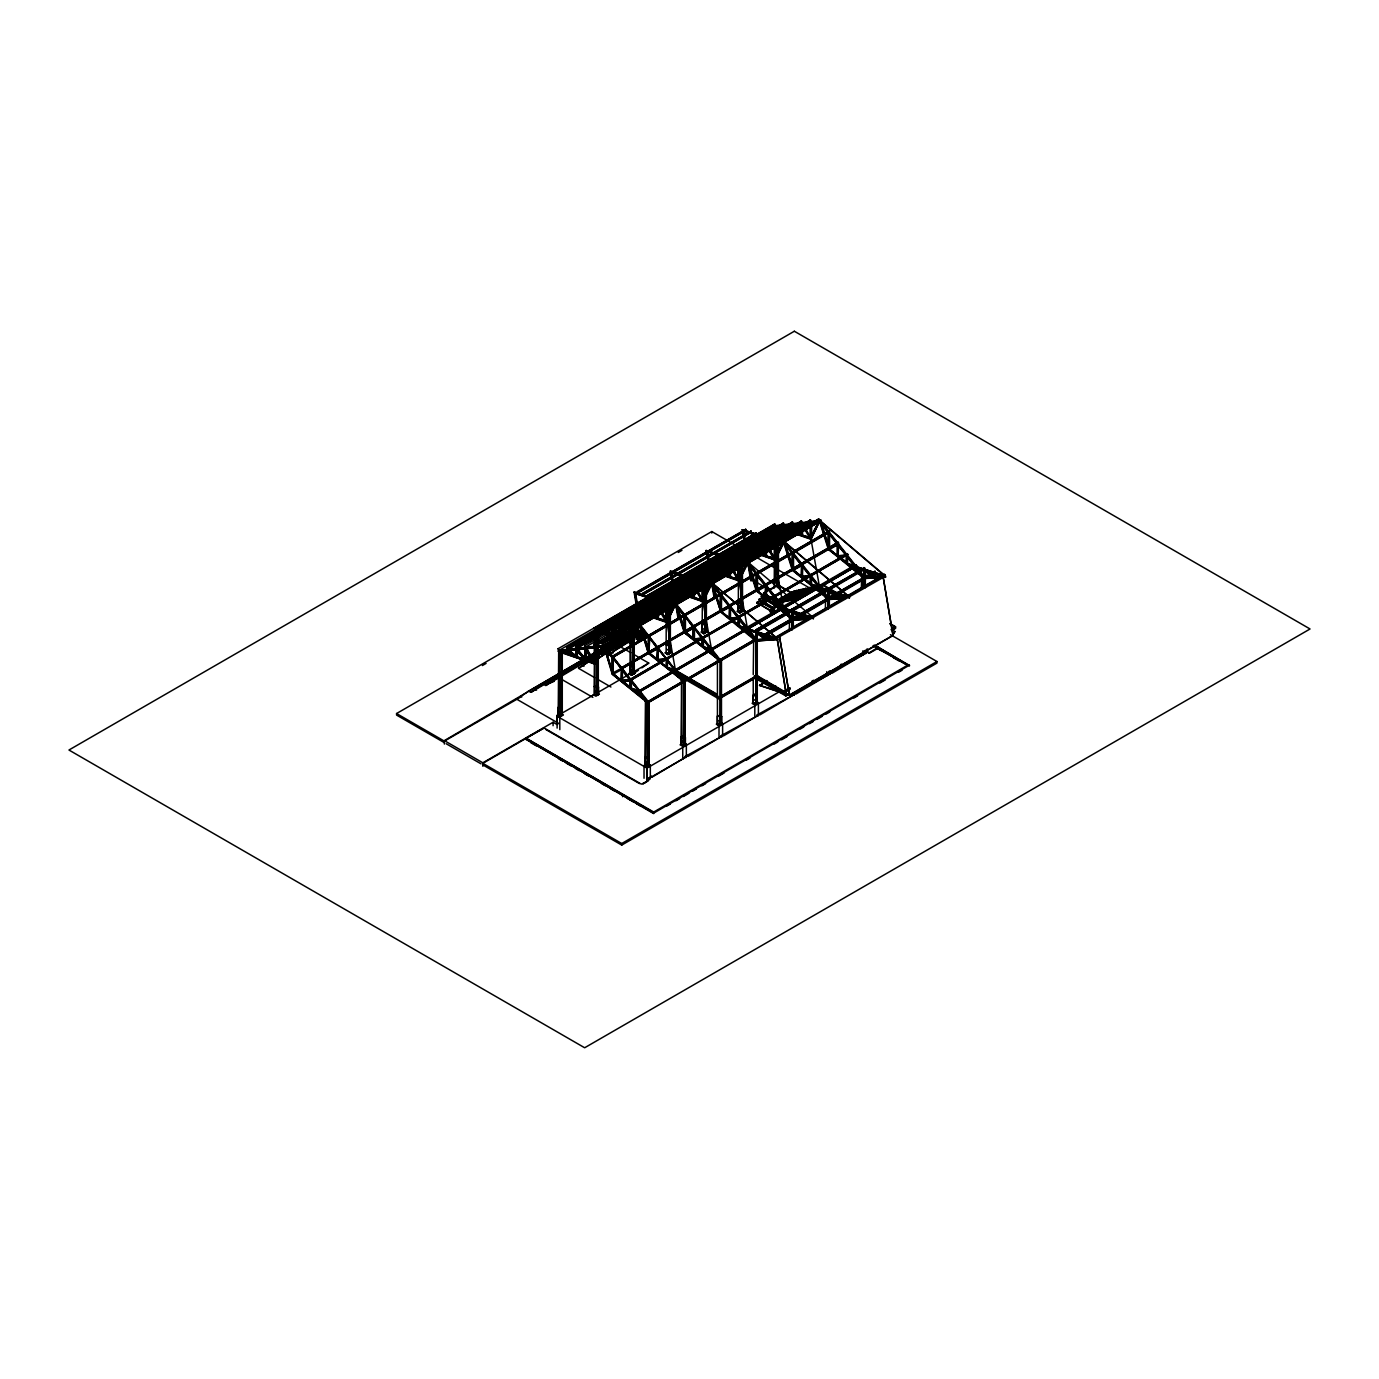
<?xml version="1.0" encoding="UTF-8"?>
<svg xmlns="http://www.w3.org/2000/svg" width="1379" height="1379" viewBox="0 0 1379 1379"><rect width="100%" height="100%" fill="white"/><g stroke="black" fill="none" stroke-linecap="round" stroke-linejoin="round"><path stroke-width="1.5" d="M594.935 661.265L602.502 646.665L594.935 661.265L594.935 647.734L602.502 646.665M594.487 663.454L603.037 646.199L567.476 650.302L567.476 654.215L594.487 663.454L594.487 647.182M703.014 567.286L558.461 650.733L558.96 651.836L594.797 664.092L603.95 645.286L648.975 702.48L648.027 703.273L648.975 702.48M594.797 664.092L603.95 645.286L558.736 650.354L558.081 648.733L774.343 524.175L775.601 525.727M631.41 640.201L638.081 626.118M632.306 638.408L637.632 627.652M638.115 627.307L630.513 642.648L612.5 636.495L612.5 628.462M596.969 631.72L630.824 643.286L639.511 625.773L638.856 622.774L602.209 643.648L602.864 645.269M630.824 643.286L639.977 624.48L685.001 682.484L648.216 653.318L639.977 625.514L648.664 653.06L682.881 680.881M667.436 609.742L666.988 619.671L674.107 605.312M668.332 617.602L673.659 606.846M648.526 607.674L648.526 615.689L666.54 621.843L674.141 606.519M632.995 610.914L666.85 622.481L675.538 603.933L720.579 661.144L720.579 724.578L717.873 723.01M666.85 622.481L676.003 603.674L721.027 660.886L721.027 724.32M709.685 586.058L703.014 598.865L710.581 584.265M711.116 583.8L702.566 601.054L702.566 567.545L745.556 562.58M669.022 590.126L702.876 601.692L711.564 583.145L747.677 628.996L777.497 638.408L748.125 628.738L712.029 582.886L720.717 611.466L752.934 637.65M702.876 601.692L711.15 585.661M745.711 565.252L739.041 578.06L746.608 563.459M747.142 562.994L738.592 580.249L738.592 563.994M705.048 569.32L738.903 580.887L747.59 562.339L784.151 608.363L784.806 607.484L784.186 606.708L778.135 610.69M738.903 580.887L747.177 564.856M781.738 544.446L775.067 557.271L782.634 542.654M783.169 542.206L774.619 559.443L774.619 543.188M738.368 563.908L738.368 547.135L774.929 560.098L783.617 542.568L782.445 539.878M774.929 560.098L784.082 542.309L792.149 567.889M816.885 525.451L811.093 536.465L818.661 521.865M819.195 521.4L810.645 538.655L810.645 522.382M817.609 520.969L774.619 526.761L810.955 539.292L819.643 520.745L855.756 566.597L885.577 576.008L855.635 566.355L821.401 586.109M810.955 539.292L820.109 520.486L639.511 624.739L638.236 622.843M765.759 596.228L765.759 594.418M776.98 602.951L777.653 601.278M758.64 605.191L758.64 603.554L758.553 605.312L766.448 594.418M766.896 594.677L759.002 605.571L759.002 603.761M761.88 602.623L766.793 595.831M778.239 601.227L770.361 612.121L770.361 610.311M774.188 607.708L770.809 612.379L770.809 610.569M772.447 611.121L774.912 607.725M604.261 645.855L604.916 644.976M821.281 520.693L604.571 646.251L821.281 520.693L820.66 519.917L603.485 645.2L602.209 643.648M829.227 530.777L612.517 656.335L829.227 530.777L829.193 532.449L613.121 657.111L829.848 531.57M612.81 656.732L613.465 655.852M639.89 624.79L640.632 623.791L640.511 625.566M640.201 625.187L640.839 624.308M838.846 543.016L622.136 668.556L838.191 543.878L838.225 542.223L621.515 667.764L657.542 646.975M621.826 668.16L622.481 667.281M648.44 635.65L649.181 634.65L649.802 635.443L648.975 652.784L657.99 660.11L658.197 646.096L657.455 647.096L838.225 542.223M648.751 636.047L649.406 635.167M676.227 604.381L676.865 603.502M847.24 553.668L630.531 679.209L847.24 553.668L847.861 554.444L631.134 680.002L667.815 658.317L667.195 657.542L666.453 658.541M630.824 679.606L631.479 678.727M657.766 647.492L658.404 646.613M684.777 615.241L685.432 614.379M712.253 583.576L712.891 582.714M856.859 565.89L640.149 691.431L856.859 565.89L856.238 565.097L639.528 690.655L748.159 627.497L748.78 628.29L747.521 628.376M639.839 691.034L640.494 690.172M666.764 658.921L667.419 658.059M667.815 658.317L666.988 667.436M693.792 626.687L694.43 625.807M720.803 594.452L721.458 593.573M747.97 562.391L748.607 561.512L748.59 563.166M748.28 562.787L748.918 561.908M756.83 703.393L756.726 638.374L648.078 701.515L684.105 680.726M648.389 701.911L649.044 701.032M757.33 639.149L648.699 702.307L757.278 639.684L757.278 703.135M675.469 669.97L676.21 668.97L676.072 670.763M676.417 669.487L675.779 670.366L717.201 694.292M702.79 638.132L703.445 637.253M729.819 605.881L730.456 605.019M756.519 573.25L757.174 572.388L757.14 574.043M756.83 573.647L757.485 572.768M784.306 541.981L784.944 541.102M684.329 681.243L684.984 680.364M684.639 681.622L684.76 679.847L684.018 680.847L756.726 638.374M711.495 649.181L712.753 649.078L711.495 649.181L702.79 600.916M711.805 649.561L712.443 648.699M738.816 617.327L739.472 616.447M765.535 584.696L766.172 583.817L766.138 585.489M765.828 585.092L766.483 584.213M792.856 552.858L793.511 551.979M605.226 645.372L603.95 645.458L820.66 519.917M720.355 660.438L721.01 659.558M747.814 628.772L748.469 627.893M774.533 596.142L775.188 595.263L775.153 596.917M774.843 596.521L775.498 595.659M801.854 564.287L802.509 563.408M784.496 607.088L783.841 607.967L783.668 606.501M810.869 575.732L811.524 574.853M819.574 586.782L820.833 586.696L814.162 589.902M819.867 587.178L820.522 586.299M821.367 585.73L856.238 565.097M444.366 744.074L444.366 740.609L630.203 631.927M526.95 692.241L520.952 696.395L521.848 696.912M528.433 690.689L531.139 692.241L543.136 683.932L595.004 653.991M531.139 692.241L582.059 661.989M543.136 683.932L545.843 685.484L557.857 677.175L594.952 655.749M545.843 685.484L594.97 656.266M554.272 681.312L550.376 682.881M594.745 677.675L578.559 668.332L594.194 657.921M578.559 668.332L590.591 660.507M598.417 658.007L630.375 638.753M597.797 658.955L605.312 653.749L606.208 654.267M605.295 653.25L607.984 654.801L628.755 641.425M614.017 651.147L628.755 641.942M635.029 672.59L638.46 670.228M641.89 667.85L648.751 663.092L634.374 654.784M444.366 742.678L396.566 715.08L396.566 713.529L711.805 531.536L737.851 546.567M482.374 665.557L486.097 663.402M678.227 552.479L681.95 550.324M639.253 622.774L634.081 592.056L666.988 602.485M672.176 583.541L670.556 571.009L703.014 581.679M711.305 581.162L706.134 550.462L739.041 560.874M747.332 560.374L742.161 529.674L756.812 534.069M637.305 591.643L745.815 529.398L746.005 530.519L637.925 592.918L637.305 591.643L637.494 592.78L745.574 530.381L745.384 529.26M642.855 639.287L635.15 593.487L667.177 603.606M637.736 591.798L745.815 529.398M642.58 593.384L751.107 531.139L751.296 532.26L643.217 594.659L642.58 593.384L642.769 594.521L750.848 532.122L750.659 530.984M643.028 593.539L751.107 531.139M647.871 595.125L756.381 532.88L756.571 534.001L648.492 596.4L647.871 595.125L648.061 596.245L661.11 588.73M648.302 595.263L756.381 532.88M664.833 586.575L670.418 583.334M674.141 581.197L687.19 573.664M690.913 571.509L696.516 568.286M700.239 566.131L705.824 562.908M709.547 560.753L722.596 553.22M726.319 551.066L741.23 542.464M744.953 540.309L756.14 533.845L755.951 532.725M774.946 524.106L594.211 628.169M704.738 566.355L739.041 546.48L782.031 541.516M740.764 545.55L775.067 525.675L818.057 520.71M560.943 716.132L558.236 714.563L558.685 650.871L561.391 652.422L561.391 715.873M558.909 650.474L558.685 714.305L559.581 650.354L562.287 651.905L562.287 715.339M594.263 630.324L596.969 631.892L596.969 695.326L594.073 693.878L594.711 630.065L597.417 631.634L597.417 654.697M594.418 627.91L595.159 629.755L775.739 525.554M558.461 651.56L558.96 651.836M653.336 597.986L653.146 596.866L666.195 589.333M669.918 587.178L761.673 534.604L761.863 535.741L743.229 546.498M653.146 596.866L666.643 589.471M670.366 587.333L702.049 569.044M703.514 568.389L702.566 568.355M705.772 566.89L761.673 534.604M566.648 647.751L602.675 626.945L604.019 628.738L784.151 524.744L783.513 523.106L566.648 647.751L567.286 649.371L603.933 628.496L567.907 649.302L567.252 647.682M783.513 523.106L602.761 627.186M561.391 651.612L567.476 650.698L561.391 651.612L567.476 653.267L561.856 651.353M635.771 610.397L639.511 611.673L633.909 609.759M666.833 590.608L653.784 598.141L653.594 597.004M671.797 589.591L675.538 590.867L669.935 588.954M670.556 588.454L702.239 570.165M705.496 568.407L711.564 567.51L705.962 568.148L711.564 570.079L705.496 568.407L737.644 549.721M741.523 547.618L747.142 549.531L741.523 547.618L747.59 546.705L747.142 549.531M777.997 526.554C794.752 531.294 767.948 526.347 781.755 526.123M559.581 706.513L558.064 707.393L558.064 714.667L560.753 716.235L561.391 652.422M559.133 650.612L562.287 651.905M595.159 629.807L598.314 631.117M774.395 541.016L774.395 526.33L777.549 527.64L777.549 586.368M605.209 627.773L639.442 608.001L638.787 606.381L640.046 607.932M641.235 606.967L783.548 524.813L782.893 523.175M633.444 610.018L639.511 609.104L635.771 609.535M777.549 526.812L783.617 525.899M666.074 595.418L658.628 599.727L658.438 598.607L665.885 594.297M669.608 592.143L710.616 568.476M714.339 566.321L746.022 548.032M749.745 545.877L766.517 536.207L767.138 537.465M567.924 651.181L567.924 653.836L567.924 651.181L574.491 655.663L569.906 652.112M568.734 650.767L576.474 649.664L568.734 650.767L576.474 656.163L569.182 650.509M575.646 646.717L611.673 625.911L613.034 627.686L793.166 523.692L792.511 522.072L575.646 646.717L576.301 648.337L612.948 627.462L576.922 648.268L576.267 646.63M646.544 614.069L639.977 612.242L640.425 609.328M640.787 609.173L648.526 608.07L640.787 609.173L648.526 614.551L642.7 610.035M658.438 598.607L666.333 594.435M670.056 592.298L701.739 574.009M705.462 571.854L748.504 546.929M748.866 546.773L756.157 552.427L748.866 546.773L756.606 545.67L756.157 552.427M752.055 544.946L766.948 536.345M790.65 530.881L784.082 529.036L784.53 526.123M786.806 526.83L792.632 531.363L785.341 525.709M792.511 522.072L611.759 626.135M673.538 591.126L679.123 587.885M682.846 585.747L694.033 579.283M707.065 571.751L710.806 569.596M721.975 563.149L727.578 559.926M733.163 556.702L736.886 554.548M759.243 541.637L766.707 537.327L766.517 536.207M666.522 595.573L659.059 599.865L658.869 598.745M670.246 593.418L679.554 588.04M683.294 585.885L688.879 582.662M692.603 580.507L701.928 575.129M709.375 570.82L713.098 568.665M716.839 566.528L729.87 558.995M735.472 555.754L739.196 553.617M742.919 551.462L748.504 548.239M752.244 546.084L757.829 542.861M761.553 540.706L765.276 538.551M614.224 626.721L648.44 606.967L647.785 605.347L649.061 606.898M650.25 605.933L684.467 586.161L683.812 584.541L685.087 586.092M686.277 585.127L720.493 565.373L719.838 563.735L721.114 565.287M722.303 564.321L756.519 544.567L755.864 542.947L757.14 544.498M758.329 543.533L792.546 523.761L791.891 522.141M603.95 633.047L610.07 635.133L603.95 630.375L603.95 633.047L607.449 633.823M713.288 567.303L720.131 573.216L712.84 567.562L720.579 566.459L716.942 566.89M784.892 525.968L792.632 524.865L788.995 525.278M577.37 649.768L585.489 648.63L577.37 649.768L585.489 658.955L577.818 649.509M621.498 638.167L613.845 628.703M657.524 617.361L649.871 607.915M693.551 585.834L693.103 596.814L685.897 587.109M729.577 575.767L721.924 566.304M765.604 554.961L757.95 545.515M793.528 524.968L801.63 523.83L793.528 524.968L801.63 534.156M576.922 650.423L584.662 659.145L576.922 656.921L576.922 650.423L584.213 659.403M621.326 626.497L585.299 647.285L584.662 645.665L801.527 521.038L802.164 522.658L622.032 626.652L620.688 624.877M801.527 521.038L620.774 625.101M671.607 596.176L677.21 592.953M680.933 590.798L703.29 577.887M707.013 575.732L712.615 572.509M716.339 570.354L720.062 568.217M738.696 557.444L723.785 566.062L729.129 565.683L721.476 566.562M742.419 555.306L755.468 547.773M759.191 545.619L771.792 537.948M667.643 599.313L663.902 601.468L663.713 600.33L664.35 601.606M671.366 597.159L676.951 593.935M688.138 587.471L712.357 573.492M723.544 567.045L755.209 548.756M758.95 546.601L764.535 543.378M768.258 541.223L771.981 539.068M669.935 598.383L677.399 594.073M686.708 588.695L714.667 572.561M723.975 567.183L772.43 539.206M623.222 625.687L657.455 605.933L656.8 604.295L658.059 605.846M659.248 604.881L693.482 585.127L692.827 583.507L694.085 585.058M695.275 584.093L729.508 564.321L728.853 562.701L730.112 564.252M731.301 563.287L765.535 543.533L764.88 541.895L766.138 543.447M767.327 542.481L801.561 522.727L800.906 521.107M613.396 628.962L621.498 627.824M649.423 608.173L657.524 607.019L651.784 607.691M586.213 648.751L594.487 647.578L586.213 648.751L594.487 661.713L586.661 648.492M593.659 644.631L629.686 623.825L631.048 625.618L811.18 521.624L810.524 519.986L593.659 644.631L594.315 646.251L630.961 625.376M658.266 607.139L666.54 605.984L658.266 607.139L666.54 620.102L658.714 606.881M682.122 593.539L676.003 588.781L676.003 591.436L682.571 593.28M695.723 587.747L702.118 599.572L694.74 586.092M718.149 572.733L712.029 567.976L712.029 570.647L718.597 572.475L713.994 568.906M731.749 566.941L738.144 578.766L730.767 565.287M754.175 551.928L748.056 547.187L748.056 549.842L754.623 551.669L750.021 548.118M767.775 546.136L774.171 557.961L766.793 544.481M802.819 523.692L810.645 522.779L804.784 523.468M585.937 649.716L594.004 662.334L585.937 659.989L585.937 649.716L593.556 662.592M621.963 628.91L621.963 639.201L621.963 628.91L629.582 641.804L622.239 627.945L630.513 626.79M810.524 519.986L629.772 624.066M612.052 635.616L612.5 628.858L604.76 629.962L612.052 635.616L606.674 630.841M684.105 594.021L684.553 587.264L676.813 588.368L684.105 594.021L677.261 588.109M738.506 563.287L737.851 561.667L739.127 563.218L594.935 646.182L594.28 644.562M742.109 561.201L774.533 542.481L773.878 540.861L775.153 542.412M776.343 541.447L810.559 521.693L809.904 520.055M576.922 656.921L584.662 659.145M620.688 638.356L612.948 629.617L612.948 636.115L613.396 630.979M694.292 586.351L702.566 585.179M730.318 565.545L738.592 564.39M666.988 619.671L667.436 605.881M703.014 598.865L703.462 585.075M739.041 578.06L739.489 564.287M775.067 557.271L775.515 543.481M811.093 536.465L811.541 522.675M602.83 643.562L818.471 519.073L819.729 520.624L818.471 519.073M819.092 519.004L638.339 623.067M610.07 641.097L613.672 639.029M559.908 673.038L528.45 691.189L529.346 691.706M563.597 670.901L582.11 660.213M587.661 657.007L595.056 652.732M598.762 650.612L602.451 648.475M606.157 646.337L611.707 643.131M615.413 640.994L619.102 638.856M626.514 634.581L630.203 632.444M656.714 617.551L648.975 608.811L648.975 615.31M764.793 555.151L757.054 546.429L757.054 552.927M800.82 534.345L793.08 525.623L793.08 532.122M520.952 696.912L444.366 741.126L396.566 713.529M598.71 651.836L630.203 633.668M585.765 659.851L595.021 654.491M602.416 650.216L630.203 634.185M648.526 650.078L640.959 627.79L647.337 635.047M683.363 614.258L676.986 606.984L684.105 616.017L684.553 629.289M720.131 608.742L720.579 594.952L720.131 608.742L713.012 586.178L719.39 593.453M749.486 565.131L756.157 574.422L756.157 587.937L756.606 574.164L749.486 565.131L755.951 585.627M792.632 555.289L792.184 567.148L785.065 544.584L792.632 553.358M821.091 523.779L828.658 532.57L828.21 546.343L821.091 523.779L828.21 532.828L828.21 546.343M585.937 659.989L594.004 662.334M657.99 618.395L666.057 620.74L657.99 618.395L657.99 608.105L665.609 620.998M694.016 597.59L702.083 599.934L694.016 597.59L694.016 587.316L701.635 600.21M730.043 576.801L738.11 579.146L730.043 576.801L730.043 566.51L737.662 579.404M766.069 555.996L774.136 558.34L766.069 555.996L766.069 545.705L773.688 558.598M802.095 535.19L810.162 537.551L802.095 535.19L802.095 526.968M600.52 652.543L630.186 635.409M600.52 653.043L604.226 650.905M607.949 648.768L630.203 635.926M599.606 654.784L630.341 637.046M601.434 654.249L628.531 638.615M608.897 651.681L625.015 642.373M630.065 641.166L622.687 627.686M607.984 654.801L613.414 652.715M637.598 640.356L640.752 638.529L639.856 640.442M640.718 640.252L635.753 637.391L640.718 640.252L700.342 605.829M705.927 602.589L737.61 584.3M741.333 582.145L748.797 577.853L768.93 589.471M612.052 657.611L605.381 648.32L612.052 671.142L612.052 657.611L604.933 648.578M648.078 650.336L648.526 636.564L648.526 648.147M684.105 616.017L684.553 627.359M613.396 658.507L621.222 668.436L613.396 658.507L612.948 672.883L621.222 668.436M649.423 637.701L656.8 647.889M721.027 596.366L728.853 606.295L721.027 610.483L721.476 596.107L729.301 606.036L721.476 610.225L721.476 596.107M765.328 585.23L757.054 589.695L757.054 575.56L764.018 583.576M793.08 554.772L800.906 564.701L793.08 568.889L793.08 554.772L800.044 562.787M829.107 533.966L836.932 543.895L829.107 548.084L829.107 533.966L836.07 541.981M612.638 673.866L603.95 646.303L612.19 674.124L646.854 701.687M675.538 604.967L684.243 632.53L718.907 660.076M711.564 584.162L720.717 611.466M783.617 542.568L792.322 570.13L826.59 597.366M819.643 521.762L828.348 549.325L838.449 556.926M613.431 674.072L621.05 680.278L613.431 674.072L621.498 669.729L621.05 680.278M693.551 628.134L685.484 632.478L693.551 628.134L693.103 638.667L693.103 628.393M721.51 611.673L729.129 617.878L721.51 611.673L729.577 607.329L729.577 617.62M757.536 590.867L765.155 597.073L757.536 590.867L765.604 586.523L765.604 596.814M793.563 570.079L801.182 576.284L793.563 570.079L801.63 565.735L801.63 576.008M829.589 549.273L837.208 555.478L829.589 549.273L837.656 544.929L837.656 555.22M657.524 648.923L657.076 659.472L657.524 648.923L649.457 653.267L657.524 659.214M729.577 607.329L729.129 617.878M765.604 586.523L765.155 597.073M801.63 565.735L801.182 576.284M621.963 680.916L622.412 669.935L630.065 679.675L621.963 680.536L630.065 679.675M658.438 649.147L666.091 658.869L658.438 649.147L657.99 659.731L665.643 659.145M694.464 628.341L701.67 638.339L694.016 638.942L702.118 638.081L694.464 628.341L694.464 638.684M730.043 607.811L738.144 617.275L730.043 618.137L730.043 607.811L737.696 617.533L730.043 618.137M766.069 587.006L773.722 596.745L766.069 597.331L766.517 586.747M802.095 566.2L809.749 575.939L802.095 576.543L802.544 565.942M838.122 545.412L846.223 554.875L838.122 555.737L838.122 545.412L845.775 555.134M594.073 686.587L595.159 685.966M666.126 644.993L667.212 644.372L669.022 646.441L668.832 653.836L666.126 652.267L666.316 588.73M774.205 582.593L775.739 581.714M559.857 707.393L560.943 708.84L558.96 706.875M596.521 686.225L597.865 687.535L595.607 685.708L596.969 685.966M631.685 665.661L632.771 667.126L630.789 665.143M632.771 665.04L633.22 666.867L631.858 664.523M667.04 644.476L668.108 644.889M669.022 644.372L669.47 646.182L668.108 643.855M703.066 623.67L705.048 625.652L704.859 633.03M704.6 623.825L705.945 625.135L703.686 623.308L705.048 623.567M705.496 623.308L706.565 624.773L704.6 622.791M739.989 603.399L741.075 604.847L739.092 602.882M741.695 602.399L742.419 604.071L740.799 601.882M776.636 581.197L778.618 583.162L778.618 586.799M633.392 664.678L634.288 666.229L633.22 664.781M598.503 687.156L597.417 685.708L598.503 687.156L598.503 694.447M670.539 645.562L669.47 644.114L670.539 645.562L670.539 652.853M776.911 584.162L775.119 582.076M778.618 583.162L777.549 581.714M763.501 593.125L778.446 602.278L763.501 593.125L777.911 584.799L791.201 592.47M558.685 711.702L561.391 713.271M594.711 690.913L597.417 692.465M630.513 669.987L633.22 671.539M666.764 649.302L669.47 650.871M702.79 628.514L707.513 631.703L704.824 629.944M770.706 589.488L777.911 585.317L789.529 592.039M761.242 596.245L763.949 594.677L778.894 603.312L776.187 605.398L761.242 596.245L776.187 604.864L778.894 603.312M631.858 665.557L629.875 665.661L629.875 672.935L632.771 674.4M610.69 635.874L603.485 633.409L603.485 629.513L630.513 626.394L630.961 672.314M595.159 693.241L594.711 630.065M666.126 652.267L669.022 653.732L669.022 609.173M704.135 624.084L702.152 624.187L702.152 631.479L702.342 601.503M703.238 630.858L705.496 632.668L705.496 569.234M740.161 603.295L738.179 603.399L738.179 610.673L741.075 612.138M741.523 609.277L738.368 607.967M758.984 599.348L773.947 607.984L776.636 606.415L773.947 608.501L758.984 599.348L761.691 597.797L774.981 605.467M562.391 712.943L593.625 694.913M597.314 692.792L630.375 673.693M634.047 671.573L648.751 663.092M758.984 599.865L761.691 598.314L765.017 600.227M756.743 602.468L759.45 600.899L774.395 609.535L771.688 611.621L756.743 602.468L771.688 611.104L774.395 609.535M631.634 675.055L635.236 672.969L631.634 675.262L628.945 673.486L631.634 675.262M756.743 602.985L759.45 601.416L774.395 610.052M766.069 597.331L774.171 596.486L767.793 588.368M802.095 576.543L810.197 575.681L803.819 567.562M838.122 555.737L838.57 545.153M593.142 694.62L595.831 696.188L599.434 694.102M667.884 654.594L665.195 652.819L667.884 654.594L671.487 652.508M703.911 633.788L701.221 632.013L703.911 633.788L707.513 631.496M739.937 612.983L737.248 611.225L739.937 612.983L743.54 610.914M622.774 681.674L630.513 680.83L630.065 687.604L622.774 681.674L630.513 680.83M675.538 671.194L668.97 669.143L675.538 671.194L675.089 674.124L658.8 660.869L666.091 666.798L666.54 660.041L666.54 666.54M694.826 640.063L702.566 639.235L702.118 645.993L694.826 640.063L702.566 639.235M738.592 620.067L738.144 625.204L731.301 619.016M774.619 599.262L774.171 604.398L767.327 598.21M805.181 577.267L810.645 576.836L810.645 583.334L803.354 577.405M841.207 556.461L846.672 556.047L846.672 562.546L839.38 556.616M444.366 740.609L482.84 762.811L553.082 722.251L556.892 724.44L558.685 723.406L516.418 699.015M525.158 739.42L526.054 738.11L653.698 812.593M651.009 776.187L651.905 777.222L686.121 756.95L651.905 776.705L651.009 776.187C647.027 780.083 652.474 779.221 641.338 784.134L544.067 727.974L526.054 738.368L653.698 812.059L907.692 665.161L877.509 648.526M847.861 554.444L667.729 658.438L667.108 657.662M730.853 619.274L738.592 618.447L734.938 618.723M802.906 577.68L810.645 576.836M838.932 556.875L846.672 556.047M631.41 681.381L638.701 690.638L632.633 682.933M667.436 660.575L674.279 670.091L666.988 667.333L674.727 669.832L667.436 660.575L667.436 667.074M717.649 658.628L712.478 651.216L718.097 658.352L703.014 646.63L710.754 649.044L703.462 639.787L710.306 649.302L703.014 646.544L703.014 638.598M739.041 619.24L746.78 628.238L739.041 625.738L739.041 619.24L746.332 628.496L739.041 625.738M775.067 598.452L782.358 607.691L775.067 604.933L775.515 598.176L781.583 605.898M811.093 577.646L818.833 586.644L811.093 584.144L811.093 577.646L818.385 586.902L811.093 584.144M847.12 556.84L854.859 565.838L847.12 563.339L847.12 556.84L854.411 566.097L847.12 563.339M777.911 599.727L780.6 601.813L777.911 599.727L792.408 591.884M777.911 600.261L790.598 592.936M780.152 599.227L794.649 590.85L780.152 599.227L782.858 601.296L780.152 599.744M782.41 598.71L796.907 590.333L782.41 599.227L785.116 600.796L782.41 598.71L782.427 600.779M784.668 598.193L799.165 589.816L784.668 598.71L787.357 600.279L784.668 598.193L784.582 600.33M786.909 597.676L789.615 599.762L786.909 597.676L801.406 589.316L786.375 598.452M638.701 690.638L630.961 688.138L612.948 673.59L604.398 646.458L629.669 678.571M775.067 604.933L780.979 606.743M789.167 597.159L803.664 588.799L789.167 597.159L791.874 599.244L789.167 597.693M791.408 596.659L794.114 598.727L791.408 596.659L805.922 588.281L808.611 589.85M791.408 597.176L805.922 588.281M793.666 596.142L796.372 598.227L793.666 596.142L808.163 588.281M793.666 596.659L810.421 587.247L795.924 595.625L798.613 597.71L795.924 596.142M632.944 689.948L639.511 691.999L639.063 694.913L632.944 689.948L639.511 691.999M710.047 649.819L704.997 648.337L711.564 650.405L711.116 653.318L711.116 650.664M741.023 627.548C751.986 628.376 747.901 637.753 741.471 627.29M777.049 606.743L783.617 608.811L783.617 611.466L777.049 606.743L780.566 607.639M813.076 585.954L819.643 588.006L819.643 590.66L813.076 585.954L816.592 586.851M849.55 564.89C867.822 578.663 839.863 560.495 852.618 566.045M798.165 595.107L812.662 586.747L798.165 595.107L800.871 597.193L798.165 595.625M804.491 593.453L817.178 585.61L800.423 595.125L813.11 587.282M747.28 627.169L748.263 628.979L747.28 627.169L855.359 564.787L856.325 566.579L855.601 565.976M749.314 627.342L774.533 612.776M785.341 606.536L810.559 591.97M749.349 627.721L783.582 607.949L811.559 616.965M785.375 606.915L810.593 592.349M814.196 590.281L819.609 587.161L847.585 596.159M849.102 565.149L855.669 567.2M640.425 692.827L646.044 699.963L640.425 692.827L640.425 695.395L646.044 699.963M748.056 630.686L754.123 637.563L748.056 633.254L748.056 630.686L753.675 637.822M748.814 630.427L756.157 632.444L748.814 630.427L755.709 639.201L756.157 630.858M784.082 609.88L790.15 616.758L784.082 612.448L784.082 609.88L789.684 617.016M792.184 610.07C799.337 631.858 776.791 603.14 788.736 610.518M820.109 589.092L826.176 595.969L820.109 591.66L820.109 589.092L825.711 596.228M828.21 589.264C835.364 611.052 812.817 582.352 824.763 589.712M856.135 568.286L862.203 575.164L856.135 570.854L856.135 568.286L861.737 575.422M864.237 568.458C871.39 590.246 848.843 561.546 860.789 568.906M675.314 673.745L676.227 673.228M645.596 700.222L640.425 695.395M682.071 679.157L676.003 674.848L676.227 671.142M712.478 651.216L712.029 654.06L712.029 650.043M748.056 633.254L748.504 630.427M784.082 612.448L784.53 609.621M820.109 591.66L826.176 595.969M856.135 570.854L862.203 575.164M755.761 629.962L864.547 567.803L864.805 569.372L756.726 631.772L755.761 629.962L864.547 567.803M756.02 631.548L792.046 610.742L791.787 609.173L792.753 610.966M793.856 609.708L864.099 569.148L863.84 567.562M784.841 609.639L792.184 611.638M820.867 588.833L828.21 590.85M856.893 568.045L864.237 570.044M756.606 633.168L765.638 639.029L756.606 639.753L756.606 633.168L765.19 639.287M794.804 613.327L801.664 618.223L792.632 618.964L793.08 612.104M837.691 597.417L828.658 598.158L828.658 591.557L835.984 596.193M864.909 585.937L864.685 570.768L872.011 575.405M758.898 633.754L766.655 635.891L766.19 638.96L758.898 633.754L766.655 635.891M794.925 612.948L802.681 615.103L802.216 618.154L794.925 612.948L802.681 615.103M830.951 592.16L838.708 594.297L838.242 597.348L830.951 592.16L838.708 594.297M866.977 571.354L874.734 573.492L874.269 576.56L866.977 571.354L874.734 573.492M645.872 757.054L647.854 759.019L647.665 766.414L644.976 764.845L645.596 701.049L648.302 702.601L648.302 766.052L645.596 764.483L645.596 701.049M645.596 764.483L646.492 700.532L649.199 702.083L649.199 765.535M683.881 745.505L681.002 744.057L681.622 680.243L684.329 681.812L684.329 745.246M720.131 724.837L717.425 723.285L717.425 659.834L721.027 661.696L684.243 632.53M718.321 659.317L721.476 660.61L721.476 724.061M753.227 674.572L753.675 638.649L756.381 640.201L756.381 703.652M789.253 630.703L789.702 617.844L792.408 619.412L792.408 627.807M825.28 609.897L825.728 597.055L828.434 598.607L828.434 607.001M826.176 596.797L829.331 598.09M861.306 589.092L861.754 576.25L864.461 577.818L864.461 586.196M766.259 633.409L875.044 571.251L875.303 572.819L767.224 635.219L766.259 633.409L875.044 571.251M756.606 639.753L765.638 639.029M645.148 701.308L648.302 702.601M792.408 619.412L756.295 590.919L747.59 563.373M684.053 682.467L685.001 681.674M720.079 661.661L721.476 660.61M720.269 611.724L755.709 640.994L777.687 639.546L777.101 636.977L786.185 694.585M755.709 640.994L756.726 640.701M766.517 634.995L874.596 572.595M865.133 578.49L863.788 578.594M774.67 638.529L767.103 639.184L767.103 636.443L772.878 637.943M803.13 615.655L810.231 617.999L803.13 618.378L803.578 615.396L808.904 617.154M839.156 594.849L846.258 597.193L839.156 597.59L839.604 594.59L844.931 596.349M875.182 574.06L882.284 576.388L875.182 576.784L875.631 573.785L880.957 575.543M864.685 577.353L873.717 576.629M767.103 639.184L771.102 638.718M803.13 618.378L808.904 617.826M839.156 597.59L844.931 597.021M875.182 576.784L880.957 576.232M776.394 636.753L884.473 574.353L885.766 577.146L864.685 578.542M777.101 636.977L885.18 574.578M893.04 635.288L789.34 695.05L779.359 635.685L883.025 575.922L893.075 635.512L789.495 695.309L759.57 685.466L766.931 680.967M813.524 617.602L813.265 619.016L812.421 615.948L812.696 617.533M885.439 576.163L776.67 638.322M756.606 640.942L777.67 639.391M757.278 675.314L720.803 696.361L720.355 697.671L755.433 677.417M757.726 675.572L720.355 696.619M717.649 695.585L676.227 671.676L675.314 672.194L720.355 698.188L757.726 676.606M677.123 674.796L720.355 699.739L721.251 699.222M759.57 685.466L766.965 681.192M644.976 757.571L646.492 756.692M682.071 736.145L681.002 736.765L681.174 743.953M646.768 757.571L646.044 756.95M682.984 736.662L683.691 738.334L681.898 736.248M683.881 736.145L684.329 737.972L682.984 735.628M753.951 694.654L755.933 696.636L755.744 704.014L753.055 702.445L753.055 695.171L755.02 695.068M755.485 694.809L756.83 696.102L754.572 694.292M718.149 715.58L719.235 715.994L717.252 716.097L717.252 723.389L719.941 724.94L720.131 661.403L717.425 659.834M648.751 758.502L647.406 757.209M649.199 758.243L648.475 756.588M685.225 737.455L684.329 735.886M719.941 717.666L719.045 716.097M721.665 716.666L720.579 715.218L721.665 716.666L721.665 723.958M645.596 761.88L648.302 763.449M681.622 741.092L684.329 742.643M753.675 699.481L756.381 701.049M717.873 720.424L720.579 721.975M644.976 764.845L647.854 766.31L647.854 702.859M682.071 743.419L681.622 680.243M753.055 702.445L755.933 703.911L755.933 640.477L753.227 638.908M644.027 778.273L644.027 765.397L646.717 766.948L650.319 764.88L650.319 777.756M758.398 702.687L754.796 704.772L752.107 703.204L754.796 704.566L758.398 702.48L758.398 715.356M650.319 765.086L646.717 767.172L644.027 765.604M686.346 744.281L682.743 746.367L680.054 744.798M719.907 721.855L722.613 723.613L719.011 725.699L716.304 724.13L719.011 725.492L722.613 723.406L722.613 736.283M556.892 724.44L556.892 716.132L646.958 768.12L780.186 691.207M756.83 675.572L783.841 691.172L789.426 687.949M891.799 628.841L895.523 626.687L895.523 628.255L891.834 630.375M756.83 676.089L783.841 691.689L790.288 687.966M891.799 629.358L895.523 627.204L889.989 624.015M891.386 630.117L895.523 628.255M784.754 692.206C782.807 690.448 787.995 692.844 790.288 689.017M754.192 676.124L785.858 694.413L786.754 693.878L786.754 695.447L785.858 695.964L754.192 677.675M894.833 631.479L893.937 633.564L894.833 631.479L891.11 629.341M811.766 681.295L813.576 680.243M828.882 671.401L829.779 670.883M840.587 664.644L841.483 664.126M864.012 651.129L865.805 650.095M686.121 757.467L685.225 756.433L722.148 736.145L687.931 756.433L687.035 755.382M721.251 735.628L758.174 715.356L723.958 735.628L721.251 735.628L722.148 736.145M757.278 714.822L794.201 694.551L759.984 714.822L757.278 714.822L758.174 715.356M793.304 694.033L830.227 673.745L796.011 694.033L793.304 694.033L794.201 694.551M829.331 673.228L866.253 652.957L832.037 673.228L829.331 673.228L830.227 673.745M865.357 652.422L867.167 651.388L869.408 653.215L867.167 651.905L865.357 652.422L866.253 652.957M869.408 652.681L878.423 647.234L909.485 665.954M643.148 783.617L648.544 780.497M643.028 783.91L646.734 781.772M869.149 653.353L878.423 648.009M909.485 665.161L653.698 813.11L525.158 738.885L482.84 763.328L621.739 843.517L936.962 661.524L936.962 663.092L621.739 845.086L482.84 764.897M666.678 806.129L670.384 803.991M675.951 800.785L679.657 798.648M683.363 796.51L688.914 793.287M692.637 791.15L696.343 789.012M701.894 785.806L705.6 783.668M718.58 776.17L724.13 772.964M746.384 760.122L750.09 757.985M774.188 744.074L777.894 741.919M781.6 739.782L787.15 736.576M800.13 729.095L803.836 726.94M809.404 723.734L813.11 721.596M816.816 719.459L822.367 716.253M826.09 714.098L829.796 711.96M853.877 698.05L857.6 695.912M879.836 683.07L885.387 679.864M898.367 672.366L902.073 670.228M776.791 638.167L710.392 581.473L711.65 583.024M685.001 631.289L693.275 626.842L685.449 616.896L692.827 627.1M782.427 598.969L781.962 601.037M782.048 599.382L781.841 601.054M784.668 600.313L784.582 598.503M784.668 598.676L784.203 600.554M779.79 599.675L780.359 601.227M786.754 598.055L786.84 599.848M771.602 597.417L779.79 602.537L798.51 598.4M788.995 597.745L788.529 599.624M791.081 597.124L791.167 598.917M793.321 598.452L793.321 596.814M788.995 599.382L788.443 597.831L790.598 599.193M795.39 598.021L795.39 596.211M797.648 597.538L797.562 595.745L796.959 597.831M797.648 595.9L797.183 597.779M799.717 597.09L799.717 595.28L799.251 597.348L797.096 595.987M813.145 588.316L812.662 590.384M801.888 594.814L801.492 596.866M779.79 601.503L799.751 597.228M779.79 602.537L800.061 598.21M817.058 521.641L783.617 525.502L783.617 529.415M811.093 522.934L818.212 522.124M781.583 541.775L738.592 546.739L739.092 547.842M783.082 541.499L819.729 587.402L847.137 596.418M781.031 542.447L747.59 546.308L747.59 550.221M757.502 545.774L765.604 544.619L765.155 555.22M766.345 544.757L774.619 543.585L774.171 557.961M775.067 543.74L782.186 542.912M735.765 563.494L702.928 567.39L702.29 565.769L703.549 567.321M739.868 563.028L746.005 562.322M716.977 566.476L742.867 563.494M732.732 565.062L736.645 564.614M739.041 564.545L742.591 564.132M666.988 588.075L709.978 583.11M709.53 583.369L666.54 589.161M706.841 584.3L675.538 587.902L675.538 591.815M669.47 589.212L675.538 588.299L675.089 591.126M685.449 587.368L693.551 586.23L693.103 596.814M703.014 585.334L706.565 584.937M666.126 604.071L666.54 602.744L634.081 592.056M673.952 603.916L630.875 609.001L630.237 607.363L631.496 608.915M673.504 604.174L630.513 609.139L630.513 623.825M670.815 605.088L639.511 608.708L639.511 612.621L646.717 615.086M666.988 606.139L670.539 605.726M635.874 624.946L594.487 630.755L594.935 629.686M599.296 630.599L603.485 629.91L603.037 632.737L597.417 630.806M558.081 648.733L559.357 650.285M584.662 645.665L585.92 647.216M558.461 650.733L603.485 645.544L648.526 703.549M594.935 647.734L602.054 646.923M766.879 598.469L774.619 597.641L774.171 604.398M658.438 659.472L666.091 658.869M658.8 660.869L666.54 660.041M871.58 576.75L865.133 577.094L865.133 570.51M865.133 578.284L877.509 577.611M831.261 597.779L835.553 597.538M831.175 598.969L841.483 598.4M845.172 598.434L828.658 599.555M795.235 618.585L801.664 618.223M792.184 619.929L793.08 620.102M795.149 619.774L805.457 619.205M809.145 619.24L792.632 620.36M760.863 535.414L775.067 540.085L775.257 541.206L767.362 538.603M742.161 529.674L774.619 540.344L774.808 541.464L761.001 536.931M745.66 531.467L755.52 534.724M757.054 535.621L743.229 531.087L744.643 539.413M838.311 591.815L839.277 593.625M706.134 550.462L738.592 561.132M709.633 552.272L721.476 556.168M731.335 559.409L739.23 562.011M721.027 556.427L707.203 551.876L714.908 597.693M724.975 557.719L738.782 562.27M892.92 635.254L882.922 575.888M802.285 612.621L803.25 614.431M783.703 608.208L811.111 617.223M670.108 571.268L702.566 581.938M673.607 573.078L685.449 576.956M689.397 578.266L703.204 582.8M702.756 583.058L671.177 572.681L672.59 581.007M779.359 635.685L789.495 695.309M767.103 636.443L774.205 638.787M635.15 593.487L666.729 603.864M759.536 685.242L789.46 695.085M784.53 528.778L787.581 529.829M793.528 531.863L797.183 533.104M777.549 527.467L793.494 532.915M797.476 534.259L811.404 539.034M748.504 549.583L754.623 551.669M757.502 552.651L761.156 553.91M761.449 555.065L775.377 559.822M712.478 570.389L718.597 572.475M705.496 569.062L739.351 580.628M676.451 591.177L679.502 592.229M703.324 601.434L669.47 589.867L669.47 602.623M640.425 611.983L643.476 613.034M639.425 612.707L667.298 622.222M599.744 631.186L603.485 632.478M622.412 638.942L630.031 641.545M612.948 636.115L620.24 638.615M621.963 639.201L629.582 641.804M595.435 630.772L599.417 632.134M607.381 634.857L631.289 643.028M568.372 653.577L574.491 655.663M567.924 653.836L574.043 655.939M561.391 652.267L595.263 663.833M743.005 627.859L746.073 629.031M638.253 690.896L630.961 688.138L630.961 680.209L639.977 691.637L639.977 695.654M777.549 527.64L774.843 526.071L774.843 540.758M861.306 576.508L864.012 578.077L864.012 586.454M823.47 585.092L843.793 596.831M889.989 623.498L895.523 626.687M823.47 585.61L827.176 587.747M830.865 589.884L843.793 597.348M738.816 546.877L756.606 553.289L756.606 545.274M741.574 548.721L810.421 588.471M890.438 634.668L936.962 661.524M825.28 597.314L827.986 598.865L827.986 609.363M776.825 581.093L777.722 581.61M800.423 594.608L803.13 596.159M874.148 645.027L909.485 665.436M877.509 648.009L907.692 665.436M872.907 645.872L881.06 650.578M893.489 657.749L898.815 660.834M865.357 652.957L866.253 653.474M768.93 598.072L763.949 594.677M772.257 599.986L778.894 603.83M763.156 598.951L763.604 597.572M789.253 618.102L791.96 619.671L791.96 630.151M738.816 610.311L741.523 611.862L741.523 548.428L741.075 561.27M738.179 610.673L740.885 612.242L741.075 565.476M829.331 673.745L830.227 674.262M702.152 631.479L705.048 632.927L705.048 586.282M793.304 694.551L794.201 695.068M755.089 675.607L786.754 693.878M756.95 678.244L786.754 695.447M755.02 694.033L755.933 694.551M648.044 635.822L635.753 629.238M637.512 630.255L646.286 635.323M647.216 637.064L635.753 630.462L640.666 633.806M646.148 638.184L635.753 632.185L639.218 634.702M640.752 638.529L635.753 635.65L640.752 639.063M638.908 640.252L636.202 638.684L636.202 639.563M757.278 715.356L758.174 715.873M717.201 694.809L675.779 670.883L676.227 672.194M683.432 677.382L692.43 682.588M696.033 684.673L714.046 695.068M681.174 680.502L683.881 682.071L683.691 745.608M619.998 646.492L630.772 652.715M620.016 646.992L620.912 647.509M630.513 672.573L633.22 674.141L633.22 627.479M629.875 672.935L632.582 674.503L632.771 627.738M590.574 660.007L593.28 661.575M721.251 736.145L722.148 736.662M646.044 700.791L648.751 702.342L648.751 765.793M558.236 651.129L560.943 652.681M583.093 665.712L583.989 666.229M598.348 679.744L610.931 687.018M594.987 686.07L596.969 688.052L596.779 695.43M557.857 677.175L592.867 697.378M685.225 756.433L686.121 756.95M535.655 689.638L536.552 690.155M559.133 706.772L560.029 707.289M557.116 715.425L559.805 716.994L563.408 714.908M648.302 777.739L650.354 778.928M545.912 729.56L639.511 783.6M525.158 738.627L653.698 813.627M530.743 742.643L536.345 745.867M558.702 758.778L562.425 760.915M566.148 763.07L571.733 766.293M575.457 768.448L579.18 770.602M584.782 773.826L588.505 775.981M601.537 783.513L605.26 785.668M610.863 788.891L614.586 791.046M627.617 798.562L633.599 802.009M636.943 803.94L640.907 806.232M446.175 743.729L481.03 763.845M794.925 596.452L797.096 597.797M792.77 596.917L794.925 598.262L792.856 597.073L792.856 598.71M790.684 597.538L792.649 598.762M784.117 598.762L786.289 600.106M867.425 571.096L874.734 576.301M864.685 570.768L873.269 576.887M831.399 591.901L838.708 597.09M828.658 591.557L837.243 597.693M795.373 612.69L802.681 617.895M792.632 612.362L801.216 618.481M759.364 633.495L766.655 638.701M784.082 526.382L790.201 531.139M639.977 609.587L646.096 614.327M840.845 557.806L846.672 562.546M841.673 559.546L862.616 576.577M828.348 549.325L862.168 576.836M804.819 578.594L810.645 583.334M813.524 585.679L819.643 590.66M792.322 570.13L826.142 597.624M768.792 599.4L774.619 604.14M777.497 606.484L783.617 611.466M784.53 612.19L790.15 616.758M756.743 590.66L777.687 607.691M780.91 610.311L788.96 616.861M732.766 620.188L738.592 624.946M743.005 628.531L747.59 632.254M748.504 632.995L754.123 637.563M685.932 632.22L693.551 638.408M695.275 639.804L702.566 645.734M705.445 648.078L711.564 653.06M712.478 653.784L718.097 658.352M676.451 604.864L685.001 631.996L694.016 639.304L694.016 627.169M669.418 668.884L675.538 673.866M676.451 674.59L680.657 678.02M623.222 681.416L630.513 687.328M633.392 689.69L639.511 694.654M635.46 691.896L639.977 695.55M612.19 674.124L646.406 701.945M819.953 520.521L885.042 575.75M819.798 520.71L884.801 575.888L884.473 574.353M783.927 541.309L849.016 596.555M783.772 541.516L848.774 596.676L849.154 595.383L849.412 596.969M747.901 562.115L812.989 617.344M711.874 582.903L776.963 638.149M795.252 526.278L799.079 531.018M794.752 526.864L798.389 531.346M759.226 547.084L763.052 551.807M758.726 547.653L762.363 552.152M723.199 567.889L727.026 572.613M722.699 568.458L728.767 575.957L721.027 567.217L721.027 573.716M687.173 588.678L693.551 596.555M686.673 589.264L692.741 596.745L685.001 588.023L685.001 594.521M651.147 609.484L654.973 614.207M650.647 610.052L654.284 614.551M615.12 630.289L618.947 635.012M614.62 630.858L618.257 635.357M820.109 520.486L856.204 566.338M857.342 567.769L864.237 576.543M784.082 541.275L820.177 587.144M821.315 588.574L828.21 597.331M785.065 544.584L792.184 553.617L792.184 567.148M784.151 607.932L748.056 562.08L756.123 588.695M785.289 609.38L792.184 618.137M757.054 575.56L764.88 585.506M749.262 630.169L756.157 638.942M713.012 586.178L720.131 595.228M639.511 624.739L684.553 681.933M650.733 639.356L657.249 647.63L648.975 652.077L649.423 639.718M680.933 677.727L676.003 672.28L681.622 679.416M640.959 627.79L648.078 636.822M621.963 670.194L629.617 679.933M803.802 525.347L810.197 537.172L810.197 523.037M803.354 525.606L810.162 537.551M803.181 526.761L809.714 537.81M767.603 547.291L774.136 558.34M733.749 571.768L738.11 579.146M696.636 590.729L700.997 598.107M754.847 695.171L755.744 696.74M703.962 624.187L704.859 625.756M667.936 644.993L668.832 646.561M561.563 706.41L562.477 715.236M782.755 539.844L783.393 541.464M774.343 524.175L774.981 525.795M774.188 540.827L774.843 542.447M765.19 541.861L765.828 543.498M756.175 542.912L756.83 544.533M748.125 545.532L746.866 543.981L747.521 545.601M747.177 543.947L747.814 545.567M746.728 560.632L747.366 562.27M739.575 546.515L738.317 544.964L738.954 546.601M738.61 544.929L739.265 546.567M738.161 561.632L738.816 563.253M729.163 562.666L729.819 564.287M720.148 563.701L720.803 565.338M712.098 566.338L710.84 564.787L711.495 566.407M711.15 564.752L711.805 566.373M710.702 581.438L711.34 583.058M702.601 565.735L703.238 567.355M703.1 584.006L701.825 582.455L702.48 584.093M702.135 582.421L702.79 584.041M693.137 583.472L693.792 585.092M684.122 584.506L684.777 586.127M676.072 587.126L674.814 585.575L675.469 587.213M675.124 585.541L675.779 587.178M674.676 602.244L675.314 603.864M667.522 588.126L666.264 586.575L666.902 588.195M666.574 586.54L667.212 588.161M667.074 604.812L665.798 603.261L666.453 604.881M666.109 603.226L666.764 604.847M657.111 604.261L657.766 605.881M648.096 605.312L648.751 606.932M639.098 606.346L639.753 607.967M638.546 622.808L639.287 624.653M630.548 607.329L631.186 608.949M629.996 623.791L630.737 625.652M620.998 624.842L621.739 626.687M611.983 625.876L612.724 627.721M611.673 625.911L612.414 627.773M602.985 626.911L603.726 628.772M602.675 626.945L603.416 628.807M595.469 629.72L594.108 627.945L594.849 629.789M821.539 523.52L828.658 546.084M820.109 521.503L828.176 547.101M785.513 544.326L792.632 566.89M713.46 585.92L720.579 608.484M677.434 606.726L683.898 627.238M676.003 604.709L684.691 632.254M641.407 627.531L647.871 648.027M640.425 625.652L648.975 652.784M810.869 538.517L819.126 584.73M774.843 559.322L783.1 605.536M738.816 580.128L747.452 628.445M666.764 621.722L675.779 672.142M885.128 576.267L885.318 577.405M855.359 564.787L855.635 566.355M838.656 591.936L838.932 593.504M828.779 590.178L827.814 588.368L828.072 589.936M828.158 588.488L828.434 590.057M820.298 587.385L819.333 585.575L819.609 587.161M819.695 585.696L819.953 587.264M802.63 612.741L802.906 614.31M792.132 609.277L792.408 610.863M784.289 608.191L783.306 606.381L783.582 607.949M761.225 534.466L761.415 535.586M776.756 636.874L786.426 694.551M766.965 633.65L767.224 635.219M766.603 633.53L766.879 635.116M743.677 530.829L745.78 543.309M746.832 549.566L752.089 580.8M746.039 547.739L751.296 578.973M742.953 531.449L745.367 545.774M746.401 551.928L751.227 580.576M748.021 564.459L750.779 580.835M756.468 630.203L756.726 631.772M756.106 630.082L756.381 631.651M747.642 627.29L747.901 628.876M707.651 551.617L709.754 564.114M710.806 570.372L713.271 584.937M713.96 589.109L715.373 597.435M706.927 552.255L709.34 566.579M710.03 570.682L714.512 597.279M711.995 585.265L714.063 597.538M671.625 572.423L673.038 580.749M674.779 591.16L678.296 611.983M673.641 587.264L678.882 618.499M670.556 571.009L672.28 581.248M673.314 587.385L675.727 601.709M676.761 607.846L678.485 618.085M672.866 587.644L675.279 601.968M675.969 606.071L678.037 618.344M635.598 593.229L638.063 607.794M638.753 611.966L643.321 639.029M634.53 591.798L639.701 622.515M640.39 626.6L642.459 638.891M639.942 626.859L642.011 639.149M777.566 601.227L777.566 603.037M765.311 594.159L765.311 595.969L765.397 594.211M895.074 626.945L895.074 627.997M878.423 647.234L878.423 649.044M875.631 573.785L875.631 576.525M874.269 573.75L874.269 576.56M867.167 648.716L867.167 652.577M865.357 587.782L865.357 577.284L862.651 575.732L862.203 588.574M863.788 570.303L863.788 576.801M862.875 650.819L862.875 655.042M861.754 576.25L861.754 588.833M855.221 567.458L855.221 570.113M847.568 556.582L847.568 563.08M846.223 556.306L846.223 562.804M839.604 594.59L839.604 597.314M838.242 594.556L838.242 597.348M837.208 545.188L837.208 555.478M832.847 591.022L832.847 592.056L832.399 590.764M829.555 533.707L829.555 547.825M829.331 600.193L829.331 606.484M829.107 591.298L829.107 597.9M828.882 598.348L828.882 606.743M827.762 591.108L827.762 597.59M826.848 671.607L826.848 675.831M819.195 588.264L819.195 590.919M811.541 524.606L811.541 536.207M811.541 577.387L811.541 583.886M810.197 577.094L810.197 583.593M805.37 596.056L802.681 594.504M803.578 615.396L803.578 618.12M802.544 526.709L802.544 534.931M802.544 568.01L802.544 576.284M802.216 615.362L802.216 618.154M801.63 523.434L801.63 535.569M801.182 524.089L801.182 534.414M793.528 526.985L793.528 530.243M793.528 554.513L793.528 568.631M793.235 596.659L793.235 598.486M793.304 618.895L793.304 627.273M793.08 613.758L793.08 618.688M792.856 619.154L792.856 627.548M792.632 524.468L792.632 532.501M792.184 525.123L792.184 531.622M791.736 611.897L791.736 618.395M788.909 597.59L788.909 599.4M785.858 694.413L785.858 695.964M783.169 526.157L783.169 528.743M783.169 609.07L783.169 611.724M779.256 586.109L779.256 587.126M778.446 527.106L778.446 541.792M778.446 545.998L778.446 585.851M777.997 527.364L777.997 542.05M777.997 546.256L777.997 586.109M777.101 527.898L777.101 584.541M775.739 685.966L775.739 687.001M775.515 547.342L775.515 557.013M775.515 599.813L775.308 606.157M775.067 524.227L775.291 540.499M775.291 559.374L775.291 582.455M775.291 685.708L775.291 686.742M774.843 559.633L774.843 582.714M774.86 604.071L774.86 605.898M774.395 559.891L774.205 588.057M773.067 607.449L773.067 609.259M772.602 607.191L772.602 609.001M770.447 610.363L770.447 612M767.551 636.184L767.551 638.925M766.741 681.812L766.293 680.502L766.293 681.554M766.517 547.515L766.517 555.737M766.517 588.816L766.517 597.073M766.19 636.15L766.19 638.96M765.604 544.222L765.604 556.375M763.518 597.521L763.518 599.348M763.07 597.262L763.07 599.072M761.26 600.641L761.26 602.451M760.812 600.382L760.812 602.192M757.502 547.791L757.502 551.031M757.502 575.302L757.502 589.419M757.054 632.909L757.054 639.494M755.709 632.702L755.709 639.201M754.796 704.566L754.796 717.425M753.227 678.761L753.227 702.342M747.142 629.858L747.142 632.513M742.591 603.968L742.591 611.242L742.419 566.786M742.419 547.911L742.419 562.598M741.971 548.17L741.971 562.856M741.971 567.045L741.971 611.604M739.489 568.148L739.489 577.801M739.489 620.602L739.489 625.48M739.041 545.033L739.041 547.291M738.368 568.114L738.368 610.569M738.144 564.649L738.144 578.766M738.144 618.706L738.144 625.204M730.491 568.303L730.491 576.543M730.491 607.536L730.491 617.878M729.577 565.028L729.577 571.63M729.129 565.683L729.129 576.026M721.476 568.579L721.476 571.837M720.579 566.062L720.579 574.095M720.355 698.188L720.355 699.739M720.131 566.717L720.131 573.216M719.011 725.492L719.011 738.368M711.892 691.741L711.892 692.775L711.443 691.482M711.805 531.536L711.805 533.087M711.564 567.114L711.564 571.027M711.116 567.769L711.116 570.337M706.393 583.403L706.393 568.717L705.945 632.409M706.393 587.592L706.393 632.151M705.048 569.493L705.048 582.076M703.462 588.936L703.462 598.607M703.462 639.787L703.462 646.268M703.014 565.821L703.014 568.096M702.962 686.587L702.962 687.638L702.514 686.328M702.118 585.437L702.118 599.572M702.118 639.494L702.118 645.993M694.464 589.109L694.464 597.331M694.051 681.45L694.051 682.484L693.603 681.192M686.346 756.95L686.346 744.074L682.743 746.16L682.743 759.036M685.449 589.385L685.449 592.625M685.449 618.912L685.449 631.03M685.415 737.351L685.415 744.626M685.139 676.296L685.139 677.33L684.691 676.038M685.225 681.295L685.225 744.729M685.001 615.723L685.001 631.996M684.553 586.868L684.553 594.901M684.777 681.554L684.777 744.988M676.003 670.849L676.003 674.848M675.089 671.47L675.089 674.124M670.366 604.192L670.366 589.505L669.918 653.215M670.366 608.398L670.366 652.957M669.47 608.915L669.47 653.474M669.022 590.298L669.022 602.882M666.988 586.627L666.988 588.902M666.54 605.588L666.54 621.843M666.091 606.243L666.091 620.36M658.438 607.846L658.438 618.137M657.524 606.622L657.524 618.775M657.076 607.277L657.076 617.62M649.423 610.19L649.423 613.431M648.078 608.329L648.078 614.81M646.958 768.12L646.958 779.721M646.717 766.948L646.717 779.824M639.063 609.363L639.063 611.931M639.063 692.258L639.063 694.913M634.288 666.229L634.288 673.521M634.116 614.379L634.116 624.859M634.116 629.065L634.116 673.624M633.668 612.535L633.668 673.883M633.22 610.707L633.22 623.291M632.771 623.549L632.771 610.966L630.065 609.397L630.065 624.084M631.41 628.617L631.41 638.27M631.41 683.001L631.41 687.88M630.961 626.945L630.961 640.459M630.065 627.049L630.065 672.831M630.065 681.105L630.065 687.604M622.636 795.683L622.636 796.717M622.412 669.935L622.412 680.278M621.739 843.517L621.739 845.086M621.498 627.428L621.498 639.58M621.498 671.78L621.498 680.019M621.05 628.083L621.05 638.425M612.948 657.318L612.948 673.59M612.5 657.352L612.5 670.883M598.314 635.305L598.314 652.095M598.314 656.283L598.314 694.551M597.865 631.375L597.865 694.809M597.417 658.903L597.417 695.068M595.383 647.475L595.383 661.006M586.385 649.44L586.385 659.731M585.489 648.216L585.489 660.369M585.024 648.888L585.024 659.214M577.37 650.164L577.37 656.663M576.474 649.268L576.474 657.3M576.026 649.923L576.026 656.421M567.01 650.957L567.01 653.525M561.839 652.164L561.839 715.615M559.805 729.646L559.805 716.77L557.116 715.218L557.116 728.095M553.082 722.251L553.082 725.716M544.067 727.974L526.054 738.11M482.84 762.811L482.84 766.276M777.204 602.657L777.118 600.968L777.204 602.657M676.555 603.123L676.537 604.778L676.555 603.123M685.122 613.983L685.087 615.637L685.122 613.983M712.581 582.317L712.564 583.972L712.581 582.317M694.12 625.428L694.085 627.083L694.12 625.428M721.148 593.177L721.114 594.849L721.148 593.177M703.135 636.857L703.1 638.529L703.135 636.857M730.146 604.623L730.112 606.277L730.146 604.623M784.634 540.723L784.617 542.378L784.634 540.723M739.161 616.068L739.127 617.723L739.161 616.068M793.201 551.583L793.166 553.238L793.201 551.583M720.7 659.162L720.665 660.834L720.7 659.162M802.199 563.028L802.164 564.683L802.199 563.028M811.214 574.457L811.18 576.129L811.214 574.457M794.338 331.236L68.95 750.021L584.662 1047.764L1310.05 628.979L794.338 331.236M741.075 602.778L741.523 604.588L741.075 602.778M777.101 581.972L777.549 583.782L777.101 581.972M849.55 596.797L849.292 598.21L849.55 596.797M756.554 694.189L757.278 695.843L756.554 694.189M720.131 715.477L720.579 717.304L720.131 715.477M747.039 560.598L747.677 562.218L747.039 560.598M674.986 602.209L675.624 603.83L674.986 602.209M643.459 638.356L635.753 633.926L643.459 638.356"/></g></svg>
